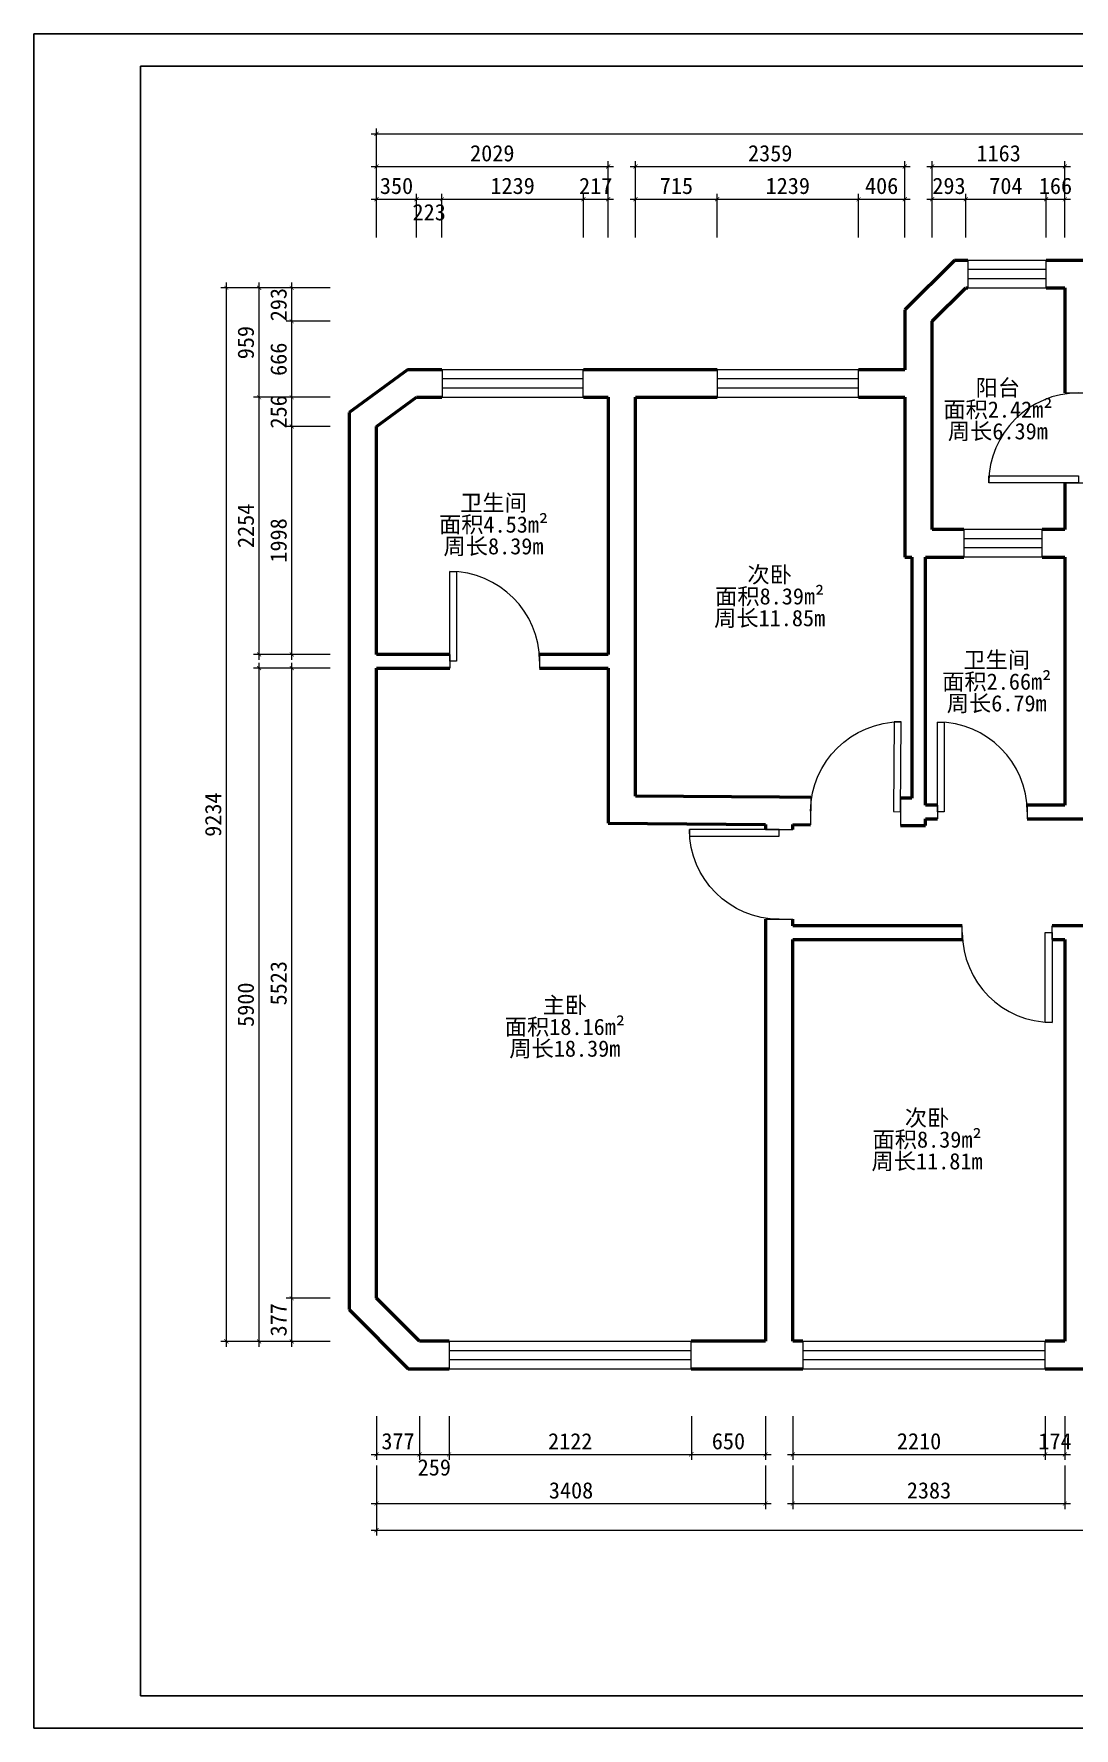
# Model space of a CAD drawing. Header units: millimetres. Extents: x 0 to 44000, y -21025 to -3421.
# Drawn here: x 23000 to 32113, y -21025 to -6175 of the extents above; entities that cross this region are included whole.
import ezdxf

# ---------------------------------------------------------------- set-up
doc = ezdxf.new("R2010")
doc.units = ezdxf.units.MM
doc.layers.get('0').update_dxf_attribs({"lineweight": 13})
for name, color, linetype in [('00图框', 7, 'Continuous'), ('SH-尺寸标注', 32, 'Continuous'), ('图框', 4, 'Continuous')]:
    doc.layers.add(name, color=color, linetype=linetype)
for name, color, linetype, lineweight in [('BS-非承重墙', 7, 'Continuous', 50), ('DS-门窗', 7, 'Continuous', 13), ('SH-文字标注', 2, 'Continuous', 13)]:
    doc.layers.add(name, color=color, linetype=linetype, lineweight=lineweight)
doc.styles.get("Standard").update_dxf_attribs({"font": 'SimSun.ttf'})
doc.styles.add('T_20_SimSun', font='', dxfattribs={"height": 178.571429})
doc.styles.get('T_20_SimSun').set_extended_font_data('SimSun')
doc.dimstyles.new('D_20_2.35', dxfattribs={"dimtxt": 142.857143, "dimasz": 35.714286, "dimexe": 47.619048, "dimexo": 0, "dimgap": 0, "dimtad": 1, "dimdec": 0, "dimzin": 1, "dimdsep": 46, "dimtxsty": 'Standard', "dimblk": 'ARCHTICK', "dimcen": 0.09, "dimdle": 47.619048, "dimclrd": 252, "dimclre": 252, "dimclrt": 134, "dimadec": 0, "dimazin": 0, "dimtfac": 1, "dimtdec": 4, "dimtix": 1, "dimtmove": 2, "dimatfit": 3, "dimfxl": 335.714273, "dimfxlon": 1, "dimtolj": 1, "dimtzin": 0, "dimlwd": 9, "dimlwe": 9, "dimarcsym": 0})

# ---------------------------------------------------------------- blocks, each defined once
blk = doc.blocks.new('_Frame133990009')
at = {"layer": '00图框', "color": 7, "linetype": 'Continuous', "ltscale": 2, "flags": 128}
for points in [[(-41435, -1581), (565, -1581), (565, -31281), (-41435, -31281), (-41435, -1581)], [(-39567, -30715), (-1, -30715), (-1, -2147), (-39567, -2147), (-39567, -30715)]]:
    blk.add_lwpolyline(points, dxfattribs=at)
blk = doc.blocks.new('WINDOW_d2bf44923f063b99043b6629e2dc5596_65d58f8b3c4644a4b537f87e552f670e')
at = {"layer": 'DS-门窗', "color": 60, "linetype": 'Continuous', "ltscale": 2}
for p, q in [((-1136, 2354), (-1821, 2354)), ((-1821, 2354), (-1821, 2114)), ((-1136, 2274), (-1821, 2274)), ((-1136, 2114), (-1136, 2354)), ((-1136, 2194), (-1821, 2194)), ((-1821, 2114), (-1136, 2114))]:
    blk.add_line(p, q, dxfattribs=at)
blk = doc.blocks.new('WINDOW_dda7be86b2d194ed9017f27c36ae2ee6_67aec39b51144958a70b7d2f797984ce')
at = {"layer": 'DS-门窗', "color": 60, "linetype": 'Continuous', "ltscale": 2}
for p, q in [((-1102, 4713), (-1787, 4713)), ((-1787, 4713), (-1787, 4473)), ((-1102, 4633), (-1787, 4633)), ((-1102, 4473), (-1102, 4713)), ((-1102, 4553), (-1787, 4553)), ((-1787, 4473), (-1102, 4473))]:
    blk.add_line(p, q, dxfattribs=at)
blk = doc.blocks.new('WINDOW_a62b61572bc37d58dc9e2607d579309c_19cabc8ac68d438292a2dbee5d9ffa78')
at = {"layer": 'DS-门窗', "color": 60, "linetype": 'Continuous', "ltscale": 2}
for p, q in [((-5156, 3754), (-6394, 3754)), ((-6394, 3754), (-6394, 3514)), ((-5156, 3514), (-5156, 3754)), ((-5156, 3674), (-6394, 3674)), ((-5156, 3594), (-6394, 3594)), ((-6394, 3514), (-5156, 3514))]:
    blk.add_line(p, q, dxfattribs=at)
blk = doc.blocks.new('WINDOW_901e531f2d109fc9228922a418da6d7e_180650a6c23d48fc9906bfc32fea3137')
at = {"layer": 'DS-门窗', "color": 60, "linetype": 'Continuous', "ltscale": 2}
for p, q in [((-2745, 3754), (-3984, 3754)), ((-3984, 3754), (-3984, 3514)), ((-2745, 3514), (-2745, 3754)), ((-2745, 3674), (-3984, 3674)), ((-2745, 3594), (-3984, 3594)), ((-3984, 3514), (-2745, 3514))]:
    blk.add_line(p, q, dxfattribs=at)
blk = doc.blocks.new('LEGEND_53b17ed9e7bc361a9d5f7c8f8c891103_0325671d14544a5e9625c67889f8c782')
at = {"layer": 'DS-门窗', "color": 60, "linetype": 'Continuous', "ltscale": 2}
for p, q in [((0, 240), (0, 0)), ((787, 240), (787, 0))]:
    blk.add_line(p, q, dxfattribs=at)
at = {"layer": 'DS-门窗', "color": 60, "linetype": 'Continuous', "ltscale": 2, "flags": 128}
blk.add_lwpolyline([(0, 120), (0, 907), (60, 907), (60, 120), (0, 120)], dxfattribs=at)
at = {"layer": 'DS-门窗', "color": 60, "linetype": 'Continuous', "ltscale": 2}
blk.add_arc((0, 120), 787, 0, 90, dxfattribs=at)
blk = doc.blocks.new('LEGEND_21c7235f9fb190111f4370a596c8782f_f730b179c3a6443a9e8fe988db1792cb')
at = {"layer": 'DS-门窗', "color": 60, "linetype": 'Continuous', "ltscale": 2}
for p, q in [((0, 120), (0, 0)), ((787, 120), (787, 0))]:
    blk.add_line(p, q, dxfattribs=at)
at = {"layer": 'DS-门窗', "color": 60, "linetype": 'Continuous', "ltscale": 2, "flags": 128}
blk.add_lwpolyline([(0, 60), (0, 847), (60, 847), (60, 60), (0, 60)], dxfattribs=at)
at = {"layer": 'DS-门窗', "color": 60, "linetype": 'Continuous', "ltscale": 2}
blk.add_arc((0, 60), 787, 0, 90, dxfattribs=at)
blk = doc.blocks.new('WINDOW_3202ff818c7f97124c0085a78d293b3b_79cb11601bd04043949b6a043a9a0068')
at = {"layer": 'DS-门窗', "color": 60, "linetype": 'Continuous', "ltscale": 2}
for p, q in [((-4210, -4761), (-6332, -4761)), ((-6332, -4761), (-6332, -5001)), ((-6332, -4841), (-4210, -4841)), ((-4210, -5001), (-4210, -4761)), ((-6332, -4921), (-4210, -4921)), ((-6332, -5001), (-4210, -5001))]:
    blk.add_line(p, q, dxfattribs=at)
blk = doc.blocks.new('WINDOW_d8064412710f5d54ebf442824f9995c4_89e8436e68284c518e718759a15fc281')
at = {"layer": 'DS-门窗', "color": 60, "linetype": 'Continuous', "ltscale": 2}
for p, q in [((-1110, -4761), (-3232, -4761)), ((-3232, -4761), (-3232, -5001)), ((-3232, -4841), (-1110, -4841)), ((-1110, -5001), (-1110, -4761)), ((-3232, -4921), (-1110, -4921)), ((-3232, -5001), (-1110, -5001))]:
    blk.add_line(p, q, dxfattribs=at)
blk = doc.blocks.new('_ArchTick')
at = {"color": 0, "linetype": 'ByBlock', "const_width": 0.15}
blk.add_lwpolyline([(-0.5, -0.5), (0.5, 0.5)], dxfattribs=at)
blk = doc.blocks.new('*D55')
at = {"layer": 'Defpoints', "color": 0}
for p in [(26002, -18722), (29410, -18722), (29410, -19057)]:
    blk.add_point(p, dxfattribs=at)
at = {"layer": 'SH-尺寸标注', "color": 252, "linetype": 'Continuous', "lineweight": 9}
for p, q in [((26002, -18722), (26002, -19105)), ((29410, -18722), (29410, -19105)), ((25954, -19057), (29458, -19057))]:
    blk.add_line(p, q, dxfattribs=at)
at = {"layer": 'SH-尺寸标注', "color": 252, "lineweight": 9, "xscale": 35.71428581050463, "yscale": 35.71428581050463, "zscale": 35.71428581050463, "rotation": 180}
blk.add_blockref('_ArchTick', (26002, -19057), dxfattribs=at)
at = {"layer": 'SH-尺寸标注', "color": 252, "lineweight": 9, "xscale": 35.71428581050463, "yscale": 35.71428581050463, "zscale": 35.71428581050463}
blk.add_blockref('_ArchTick', (29410, -19057), dxfattribs=at)
at = {"layer": 'SH-尺寸标注', "color": 134, "insert": (27706, -18942), "char_height": 142.9, "attachment_point": 5}
blk.add_mtext('\\A1;3408', dxfattribs=at)
blk = doc.blocks.new('*D54')
at = {"layer": 'Defpoints', "color": 0}
for p in [(29650, -18722), (32033, -18722), (32033, -19057)]:
    blk.add_point(p, dxfattribs=at)
at = {"layer": 'SH-尺寸标注', "color": 252, "linetype": 'Continuous', "lineweight": 9}
for p, q in [((29650, -18722), (29650, -19105)), ((32033, -18722), (32033, -19105)), ((29602, -19057), (32081, -19057))]:
    blk.add_line(p, q, dxfattribs=at)
at = {"layer": 'SH-尺寸标注', "color": 252, "lineweight": 9, "xscale": 35.71428581050463, "yscale": 35.71428581050463, "zscale": 35.71428581050463, "rotation": 180}
blk.add_blockref('_ArchTick', (29650, -19057), dxfattribs=at)
at = {"layer": 'SH-尺寸标注', "color": 252, "lineweight": 9, "xscale": 35.71428581050463, "yscale": 35.71428581050463, "zscale": 35.71428581050463}
blk.add_blockref('_ArchTick', (32033, -19057), dxfattribs=at)
at = {"layer": 'SH-尺寸标注', "color": 134, "insert": (30842, -18942), "char_height": 142.9, "attachment_point": 5}
blk.add_mtext('\\A1;2383', dxfattribs=at)
blk = doc.blocks.new('*D51')
at = {"layer": 'Defpoints', "color": 0}
for p in [(28031, -7337), (26002, -7673), (28031, -7673)]:
    blk.add_point(p, dxfattribs=at)
at = {"layer": 'SH-尺寸标注', "color": 252, "linetype": 'Continuous', "lineweight": 9}
for p, q in [((25954, -7337), (28079, -7337)), ((26002, -7673), (26002, -7290)), ((28031, -7673), (28031, -7290))]:
    blk.add_line(p, q, dxfattribs=at)
at = {"layer": 'SH-尺寸标注', "color": 252, "lineweight": 9, "xscale": 35.71428581050463, "yscale": 35.71428581050463, "zscale": 35.71428581050463, "rotation": 180}
blk.add_blockref('_ArchTick', (26002, -7337), dxfattribs=at)
at = {"layer": 'SH-尺寸标注', "color": 252, "lineweight": 9, "xscale": 35.71428581050463, "yscale": 35.71428581050463, "zscale": 35.71428581050463}
blk.add_blockref('_ArchTick', (28031, -7337), dxfattribs=at)
at = {"layer": 'SH-尺寸标注', "color": 134, "insert": (27016, -7222), "char_height": 142.9, "attachment_point": 5}
blk.add_mtext('\\A1;2029', dxfattribs=at)
blk = doc.blocks.new('*D50')
at = {"layer": 'Defpoints', "color": 0}
for p in [(30630, -7337), (28271, -7673), (30630, -7673)]:
    blk.add_point(p, dxfattribs=at)
at = {"layer": 'SH-尺寸标注', "color": 252, "linetype": 'Continuous', "lineweight": 9}
for p, q in [((28223, -7337), (30678, -7337)), ((28271, -7673), (28271, -7290)), ((30630, -7673), (30630, -7290))]:
    blk.add_line(p, q, dxfattribs=at)
at = {"layer": 'SH-尺寸标注', "color": 252, "lineweight": 9, "xscale": 35.71428581050463, "yscale": 35.71428581050463, "zscale": 35.71428581050463, "rotation": 180}
blk.add_blockref('_ArchTick', (28271, -7337), dxfattribs=at)
at = {"layer": 'SH-尺寸标注', "color": 252, "lineweight": 9, "xscale": 35.71428581050463, "yscale": 35.71428581050463, "zscale": 35.71428581050463}
blk.add_blockref('_ArchTick', (30630, -7337), dxfattribs=at)
at = {"layer": 'SH-尺寸标注', "color": 134, "insert": (29451, -7222), "char_height": 142.9, "attachment_point": 5}
blk.add_mtext('\\A1;2359', dxfattribs=at)
blk = doc.blocks.new('*D49')
at = {"layer": 'Defpoints', "color": 0}
for p in [(32033, -7337), (30870, -7673), (32033, -7673)]:
    blk.add_point(p, dxfattribs=at)
at = {"layer": 'SH-尺寸标注', "color": 252, "linetype": 'Continuous', "lineweight": 9}
for p, q in [((30823, -7337), (32081, -7337)), ((30870, -7673), (30870, -7290)), ((32033, -7673), (32033, -7290))]:
    blk.add_line(p, q, dxfattribs=at)
at = {"layer": 'SH-尺寸标注', "color": 252, "lineweight": 9, "xscale": 35.71428581050463, "yscale": 35.71428581050463, "zscale": 35.71428581050463, "rotation": 180}
blk.add_blockref('_ArchTick', (30870, -7337), dxfattribs=at)
at = {"layer": 'SH-尺寸标注', "color": 252, "lineweight": 9, "xscale": 35.71428581050463, "yscale": 35.71428581050463, "zscale": 35.71428581050463}
blk.add_blockref('_ArchTick', (32033, -7337), dxfattribs=at)
at = {"layer": 'SH-尺寸标注', "color": 134, "insert": (31452, -7222), "char_height": 142.9, "attachment_point": 5}
blk.add_mtext('\\A1;1163', dxfattribs=at)
blk = doc.blocks.new('*D45')
at = {"layer": 'Defpoints', "color": 0}
for p in [(24973, -11734), (25308, -11734), (25308, -17635)]:
    blk.add_point(p, dxfattribs=at)
at = {"layer": 'SH-尺寸标注', "color": 252, "linetype": 'Continuous', "lineweight": 9}
for p, q in [((24973, -17682), (24973, -11687)), ((25308, -11734), (24925, -11734)), ((25308, -17635), (24925, -17635))]:
    blk.add_line(p, q, dxfattribs=at)
at = {"layer": 'SH-尺寸标注', "color": 252, "lineweight": 9, "xscale": 35.71428581050463, "yscale": 35.71428581050463, "zscale": 35.71428581050463}
for p, rotation in [((24973, -11734), 90), ((24973, -17635), 270)]:
    blk.add_blockref('_ArchTick', p, dxfattribs=dict(at, rotation=rotation))
at = {"layer": 'SH-尺寸标注', "color": 134, "insert": (24857, -14684), "char_height": 142.9, "attachment_point": 5, "rotation": 90}
blk.add_mtext('\\A1;5900', dxfattribs=at)
blk = doc.blocks.new('*D44')
at = {"layer": 'Defpoints', "color": 0}
for p in [(24973, -9360), (25308, -9360), (25308, -11614)]:
    blk.add_point(p, dxfattribs=at)
at = {"layer": 'SH-尺寸标注', "color": 252, "linetype": 'Continuous', "lineweight": 9}
for p, q in [((24973, -11662), (24973, -9312)), ((25308, -9360), (24925, -9360)), ((25308, -11614), (24925, -11614))]:
    blk.add_line(p, q, dxfattribs=at)
at = {"layer": 'SH-尺寸标注', "color": 252, "lineweight": 9, "xscale": 35.71428581050463, "yscale": 35.71428581050463, "zscale": 35.71428581050463}
for p, rotation in [((24973, -9360), 90), ((24973, -11614), 270)]:
    blk.add_blockref('_ArchTick', p, dxfattribs=dict(at, rotation=rotation))
at = {"layer": 'SH-尺寸标注', "color": 134, "insert": (24857, -10487), "char_height": 142.9, "attachment_point": 5, "rotation": 90}
blk.add_mtext('\\A1;2254', dxfattribs=at)
blk = doc.blocks.new('*D43')
at = {"layer": 'Defpoints', "color": 0}
for p in [(24973, -8401), (25308, -8401), (25308, -9360)]:
    blk.add_point(p, dxfattribs=at)
at = {"layer": 'SH-尺寸标注', "color": 252, "linetype": 'Continuous', "lineweight": 9}
for p, q in [((25308, -8401), (24925, -8401)), ((24973, -9408), (24973, -8353)), ((25308, -9360), (24925, -9360))]:
    blk.add_line(p, q, dxfattribs=at)
at = {"layer": 'SH-尺寸标注', "color": 252, "lineweight": 9, "xscale": 35.71428581050463, "yscale": 35.71428581050463, "zscale": 35.71428581050463}
for p, rotation in [((24973, -8401), 90), ((24973, -9360), 270)]:
    blk.add_blockref('_ArchTick', p, dxfattribs=dict(at, rotation=rotation))
at = {"layer": 'SH-尺寸标注', "color": 134, "insert": (24857, -8881), "char_height": 142.9, "attachment_point": 5, "rotation": 90}
blk.add_mtext('\\A1;959', dxfattribs=at)
blk = doc.blocks.new('*D37')
at = {"layer": 'Defpoints', "color": 0}
for p in [(24686, -8401), (25022, -8401), (25022, -17635)]:
    blk.add_point(p, dxfattribs=at)
at = {"layer": 'SH-尺寸标注', "color": 252, "linetype": 'Continuous', "lineweight": 9}
for p, q in [((25022, -8401), (24639, -8401)), ((24686, -17682), (24686, -8353)), ((25022, -17635), (24639, -17635))]:
    blk.add_line(p, q, dxfattribs=at)
at = {"layer": 'SH-尺寸标注', "color": 252, "lineweight": 9, "xscale": 35.71428581050463, "yscale": 35.71428581050463, "zscale": 35.71428581050463}
for p, rotation in [((24686, -8401), 90), ((24686, -17635), 270)]:
    blk.add_blockref('_ArchTick', p, dxfattribs=dict(at, rotation=rotation))
at = {"layer": 'SH-尺寸标注', "color": 134, "insert": (24571, -13018), "char_height": 142.9, "attachment_point": 5, "rotation": 90}
blk.add_mtext('\\A1;9234', dxfattribs=at)
blk = doc.blocks.new('*D36')
at = {"layer": 'Defpoints', "color": 0}
for p in [(39944, -7051), (26002, -7387), (39944, -7387)]:
    blk.add_point(p, dxfattribs=at)
at = {"layer": 'SH-尺寸标注', "color": 252, "linetype": 'Continuous', "lineweight": 9}
for p, q in [((25954, -7051), (39992, -7051)), ((26002, -7387), (26002, -7003)), ((39944, -7387), (39944, -7003))]:
    blk.add_line(p, q, dxfattribs=at)
at = {"layer": 'SH-尺寸标注', "color": 252, "lineweight": 9, "xscale": 35.71428581050463, "yscale": 35.71428581050463, "zscale": 35.71428581050463, "rotation": 180}
blk.add_blockref('_ArchTick', (26002, -7051), dxfattribs=at)
at = {"layer": 'SH-尺寸标注', "color": 252, "lineweight": 9, "xscale": 35.71428581050463, "yscale": 35.71428581050463, "zscale": 35.71428581050463}
blk.add_blockref('_ArchTick', (39944, -7051), dxfattribs=at)
at = {"layer": 'SH-尺寸标注', "color": 134, "insert": (32973, -6936), "char_height": 142.9, "attachment_point": 5}
blk.add_mtext('\\A1;13942', dxfattribs=at)
blk = doc.blocks.new('*D35')
at = {"layer": 'Defpoints', "color": 0}
for p in [(26002, -18955), (39944, -18955), (39944, -19290)]:
    blk.add_point(p, dxfattribs=at)
at = {"layer": 'SH-尺寸标注', "color": 252, "linetype": 'Continuous', "lineweight": 9}
for p, q in [((26002, -18955), (26002, -19338)), ((39944, -18955), (39944, -19338)), ((25954, -19290), (39992, -19290))]:
    blk.add_line(p, q, dxfattribs=at)
at = {"layer": 'SH-尺寸标注', "color": 252, "lineweight": 9, "xscale": 35.71428581050463, "yscale": 35.71428581050463, "zscale": 35.71428581050463, "rotation": 180}
blk.add_blockref('_ArchTick', (26002, -19290), dxfattribs=at)
at = {"layer": 'SH-尺寸标注', "color": 252, "lineweight": 9, "xscale": 35.71428581050463, "yscale": 35.71428581050463, "zscale": 35.71428581050463}
blk.add_blockref('_ArchTick', (39944, -19290), dxfattribs=at)
at = {"layer": 'SH-尺寸标注', "color": 134, "insert": (32973, -19175), "char_height": 142.9, "attachment_point": 5}
blk.add_mtext('\\A1;13942', dxfattribs=at)
blk = doc.blocks.new('*D34')
at = {"layer": 'Defpoints', "color": 0}
for p in [(26002, -18290), (26379, -18290), (26379, -18626)]:
    blk.add_point(p, dxfattribs=at)
at = {"layer": 'SH-尺寸标注', "color": 252, "linetype": 'Continuous', "lineweight": 9}
for p, q in [((26002, -18290), (26002, -18674)), ((26379, -18290), (26379, -18674)), ((25954, -18626), (26427, -18626))]:
    blk.add_line(p, q, dxfattribs=at)
at = {"layer": 'SH-尺寸标注', "color": 252, "lineweight": 9, "xscale": 35.71428581050463, "yscale": 35.71428581050463, "zscale": 35.71428581050463, "rotation": 180}
blk.add_blockref('_ArchTick', (26002, -18626), dxfattribs=at)
at = {"layer": 'SH-尺寸标注', "color": 252, "lineweight": 9, "xscale": 35.71428581050463, "yscale": 35.71428581050463, "zscale": 35.71428581050463}
blk.add_blockref('_ArchTick', (26379, -18626), dxfattribs=at)
at = {"layer": 'SH-尺寸标注', "color": 134, "insert": (26190, -18511), "char_height": 142.9, "attachment_point": 5}
blk.add_mtext('\\A1;377', dxfattribs=at)
blk = doc.blocks.new('*D33')
at = {"layer": 'Defpoints', "color": 0}
for p in [(26379, -18290), (26638, -18290), (26638, -18626)]:
    blk.add_point(p, dxfattribs=at)
at = {"layer": 'SH-尺寸标注', "color": 252, "linetype": 'Continuous', "lineweight": 9}
for p, q in [((26379, -18290), (26379, -18674)), ((26638, -18290), (26638, -18674)), ((26331, -18626), (26685, -18626))]:
    blk.add_line(p, q, dxfattribs=at)
at = {"layer": 'SH-尺寸标注', "color": 252, "lineweight": 9, "xscale": 35.71428581050463, "yscale": 35.71428581050463, "zscale": 35.71428581050463, "rotation": 180}
blk.add_blockref('_ArchTick', (26379, -18626), dxfattribs=at)
at = {"layer": 'SH-尺寸标注', "color": 252, "lineweight": 9, "xscale": 35.71428581050463, "yscale": 35.71428581050463, "zscale": 35.71428581050463}
blk.add_blockref('_ArchTick', (26638, -18626), dxfattribs=at)
at = {"layer": 'SH-尺寸标注', "color": 134, "insert": (26508, -18741), "char_height": 142.9, "attachment_point": 5}
blk.add_mtext('\\A1;259', dxfattribs=at)
blk = doc.blocks.new('*D32')
at = {"layer": 'Defpoints', "color": 0}
for p in [(26638, -18290), (28760, -18290), (28760, -18626)]:
    blk.add_point(p, dxfattribs=at)
at = {"layer": 'SH-尺寸标注', "color": 252, "linetype": 'Continuous', "lineweight": 9}
for p, q in [((26638, -18290), (26638, -18674)), ((28760, -18290), (28760, -18674)), ((26590, -18626), (28807, -18626))]:
    blk.add_line(p, q, dxfattribs=at)
at = {"layer": 'SH-尺寸标注', "color": 252, "lineweight": 9, "xscale": 35.71428581050463, "yscale": 35.71428581050463, "zscale": 35.71428581050463, "rotation": 180}
blk.add_blockref('_ArchTick', (26638, -18626), dxfattribs=at)
at = {"layer": 'SH-尺寸标注', "color": 252, "lineweight": 9, "xscale": 35.71428581050463, "yscale": 35.71428581050463, "zscale": 35.71428581050463}
blk.add_blockref('_ArchTick', (28760, -18626), dxfattribs=at)
at = {"layer": 'SH-尺寸标注', "color": 134, "insert": (27699, -18511), "char_height": 142.9, "attachment_point": 5}
blk.add_mtext('\\A1;2122', dxfattribs=at)
blk = doc.blocks.new('*D31')
at = {"layer": 'Defpoints', "color": 0}
for p in [(28760, -18290), (29410, -18290), (29410, -18626)]:
    blk.add_point(p, dxfattribs=at)
at = {"layer": 'SH-尺寸标注', "color": 252, "linetype": 'Continuous', "lineweight": 9}
for p, q in [((28760, -18290), (28760, -18674)), ((29410, -18290), (29410, -18674)), ((28712, -18626), (29458, -18626))]:
    blk.add_line(p, q, dxfattribs=at)
at = {"layer": 'SH-尺寸标注', "color": 252, "lineweight": 9, "xscale": 35.71428581050463, "yscale": 35.71428581050463, "zscale": 35.71428581050463, "rotation": 180}
blk.add_blockref('_ArchTick', (28760, -18626), dxfattribs=at)
at = {"layer": 'SH-尺寸标注', "color": 252, "lineweight": 9, "xscale": 35.71428581050463, "yscale": 35.71428581050463, "zscale": 35.71428581050463}
blk.add_blockref('_ArchTick', (29410, -18626), dxfattribs=at)
at = {"layer": 'SH-尺寸标注', "color": 134, "insert": (29085, -18511), "char_height": 142.9, "attachment_point": 5}
blk.add_mtext('\\A1;650', dxfattribs=at)
blk = doc.blocks.new('*D30')
at = {"layer": 'Defpoints', "color": 0}
for p in [(29650, -18290), (31860, -18290), (31860, -18626)]:
    blk.add_point(p, dxfattribs=at)
at = {"layer": 'SH-尺寸标注', "color": 252, "linetype": 'Continuous', "lineweight": 9}
for p, q in [((29650, -18290), (29650, -18674)), ((31860, -18290), (31860, -18674)), ((29602, -18626), (31907, -18626))]:
    blk.add_line(p, q, dxfattribs=at)
at = {"layer": 'SH-尺寸标注', "color": 252, "lineweight": 9, "xscale": 35.71428581050463, "yscale": 35.71428581050463, "zscale": 35.71428581050463, "rotation": 180}
blk.add_blockref('_ArchTick', (29650, -18626), dxfattribs=at)
at = {"layer": 'SH-尺寸标注', "color": 252, "lineweight": 9, "xscale": 35.71428581050463, "yscale": 35.71428581050463, "zscale": 35.71428581050463}
blk.add_blockref('_ArchTick', (31860, -18626), dxfattribs=at)
at = {"layer": 'SH-尺寸标注', "color": 134, "insert": (30755, -18511), "char_height": 142.9, "attachment_point": 5}
blk.add_mtext('\\A1;2210', dxfattribs=at)
blk = doc.blocks.new('*D29')
at = {"layer": 'Defpoints', "color": 0}
for p in [(31860, -18290), (32033, -18290), (32033, -18626)]:
    blk.add_point(p, dxfattribs=at)
at = {"layer": 'SH-尺寸标注', "color": 252, "linetype": 'Continuous', "lineweight": 9}
for p, q in [((31860, -18290), (31860, -18674)), ((32033, -18290), (32033, -18674)), ((31812, -18626), (32081, -18626))]:
    blk.add_line(p, q, dxfattribs=at)
at = {"layer": 'SH-尺寸标注', "color": 252, "lineweight": 9, "xscale": 35.71428581050463, "yscale": 35.71428581050463, "zscale": 35.71428581050463, "rotation": 180}
blk.add_blockref('_ArchTick', (31860, -18626), dxfattribs=at)
at = {"layer": 'SH-尺寸标注', "color": 252, "lineweight": 9, "xscale": 35.71428581050463, "yscale": 35.71428581050463, "zscale": 35.71428581050463}
blk.add_blockref('_ArchTick', (32033, -18626), dxfattribs=at)
at = {"layer": 'SH-尺寸标注', "color": 134, "insert": (31946, -18511), "char_height": 142.9, "attachment_point": 5}
blk.add_mtext('\\A1;174', dxfattribs=at)
blk = doc.blocks.new('*D202')
at = {"layer": 'Defpoints', "color": 0}
for p in [(26352, -7624), (26002, -7959), (26352, -7959)]:
    blk.add_point(p, dxfattribs=at)
at = {"layer": 'SH-尺寸标注', "color": 252, "linetype": 'Continuous', "lineweight": 9}
for p, q in [((25954, -7624), (26399, -7624)), ((26002, -7959), (26002, -7576)), ((26352, -7959), (26352, -7576))]:
    blk.add_line(p, q, dxfattribs=at)
at = {"layer": 'SH-尺寸标注', "color": 252, "lineweight": 9, "xscale": 35.71428581050463, "yscale": 35.71428581050463, "zscale": 35.71428581050463, "rotation": 180}
blk.add_blockref('_ArchTick', (26002, -7624), dxfattribs=at)
at = {"layer": 'SH-尺寸标注', "color": 252, "lineweight": 9, "xscale": 35.71428581050463, "yscale": 35.71428581050463, "zscale": 35.71428581050463}
blk.add_blockref('_ArchTick', (26352, -7624), dxfattribs=at)
at = {"layer": 'SH-尺寸标注', "color": 134, "insert": (26177, -7508), "char_height": 142.9, "attachment_point": 5}
blk.add_mtext('\\A1;350', dxfattribs=at)
blk = doc.blocks.new('*D201')
at = {"layer": 'Defpoints', "color": 0}
for p in [(26575, -7624), (26352, -7959), (26575, -7959)]:
    blk.add_point(p, dxfattribs=at)
at = {"layer": 'SH-尺寸标注', "color": 252, "linetype": 'Continuous', "lineweight": 9}
for p, q in [((26304, -7624), (26623, -7624)), ((26352, -7959), (26352, -7576)), ((26575, -7959), (26575, -7576))]:
    blk.add_line(p, q, dxfattribs=at)
at = {"layer": 'SH-尺寸标注', "color": 252, "lineweight": 9, "xscale": 35.71428581050463, "yscale": 35.71428581050463, "zscale": 35.71428581050463, "rotation": 180}
blk.add_blockref('_ArchTick', (26352, -7624), dxfattribs=at)
at = {"layer": 'SH-尺寸标注', "color": 252, "lineweight": 9, "xscale": 35.71428581050463, "yscale": 35.71428581050463, "zscale": 35.71428581050463}
blk.add_blockref('_ArchTick', (26575, -7624), dxfattribs=at)
at = {"layer": 'SH-尺寸标注', "color": 134, "insert": (26463, -7739), "char_height": 142.9, "attachment_point": 5}
blk.add_mtext('\\A1;223', dxfattribs=at)
blk = doc.blocks.new('*D200')
at = {"layer": 'Defpoints', "color": 0}
for p in [(27814, -7624), (26575, -7959), (27814, -7959)]:
    blk.add_point(p, dxfattribs=at)
at = {"layer": 'SH-尺寸标注', "color": 252, "linetype": 'Continuous', "lineweight": 9}
for p, q in [((26528, -7624), (27861, -7624)), ((26575, -7959), (26575, -7576)), ((27814, -7959), (27814, -7576))]:
    blk.add_line(p, q, dxfattribs=at)
at = {"layer": 'SH-尺寸标注', "color": 252, "lineweight": 9, "xscale": 35.71428581050463, "yscale": 35.71428581050463, "zscale": 35.71428581050463, "rotation": 180}
blk.add_blockref('_ArchTick', (26575, -7624), dxfattribs=at)
at = {"layer": 'SH-尺寸标注', "color": 252, "lineweight": 9, "xscale": 35.71428581050463, "yscale": 35.71428581050463, "zscale": 35.71428581050463}
blk.add_blockref('_ArchTick', (27814, -7624), dxfattribs=at)
at = {"layer": 'SH-尺寸标注', "color": 134, "insert": (27194, -7508), "char_height": 142.9, "attachment_point": 5}
blk.add_mtext('\\A1;1239', dxfattribs=at)
blk = doc.blocks.new('*D199')
at = {"layer": 'Defpoints', "color": 0}
for p in [(28031, -7624), (27814, -7959), (28031, -7959)]:
    blk.add_point(p, dxfattribs=at)
at = {"layer": 'SH-尺寸标注', "color": 252, "linetype": 'Continuous', "lineweight": 9}
for p, q in [((27766, -7624), (28079, -7624)), ((27814, -7959), (27814, -7576)), ((28031, -7959), (28031, -7576))]:
    blk.add_line(p, q, dxfattribs=at)
at = {"layer": 'SH-尺寸标注', "color": 252, "lineweight": 9, "xscale": 35.71428581050463, "yscale": 35.71428581050463, "zscale": 35.71428581050463, "rotation": 180}
blk.add_blockref('_ArchTick', (27814, -7624), dxfattribs=at)
at = {"layer": 'SH-尺寸标注', "color": 252, "lineweight": 9, "xscale": 35.71428581050463, "yscale": 35.71428581050463, "zscale": 35.71428581050463}
blk.add_blockref('_ArchTick', (28031, -7624), dxfattribs=at)
at = {"layer": 'SH-尺寸标注', "color": 134, "insert": (27922, -7508), "char_height": 142.9, "attachment_point": 5}
blk.add_mtext('\\A1;217', dxfattribs=at)
blk = doc.blocks.new('*D198')
at = {"layer": 'Defpoints', "color": 0}
for p in [(28986, -7624), (28271, -7959), (28986, -7959)]:
    blk.add_point(p, dxfattribs=at)
at = {"layer": 'SH-尺寸标注', "color": 252, "linetype": 'Continuous', "lineweight": 9}
for p, q in [((28223, -7624), (29034, -7624)), ((28271, -7959), (28271, -7576)), ((28986, -7959), (28986, -7576))]:
    blk.add_line(p, q, dxfattribs=at)
at = {"layer": 'SH-尺寸标注', "color": 252, "lineweight": 9, "xscale": 35.71428581050463, "yscale": 35.71428581050463, "zscale": 35.71428581050463, "rotation": 180}
blk.add_blockref('_ArchTick', (28271, -7624), dxfattribs=at)
at = {"layer": 'SH-尺寸标注', "color": 252, "lineweight": 9, "xscale": 35.71428581050463, "yscale": 35.71428581050463, "zscale": 35.71428581050463}
blk.add_blockref('_ArchTick', (28986, -7624), dxfattribs=at)
at = {"layer": 'SH-尺寸标注', "color": 134, "insert": (28629, -7508), "char_height": 142.9, "attachment_point": 5}
blk.add_mtext('\\A1;715', dxfattribs=at)
blk = doc.blocks.new('*D197')
at = {"layer": 'Defpoints', "color": 0}
for p in [(30225, -7624), (28986, -7959), (30225, -7959)]:
    blk.add_point(p, dxfattribs=at)
at = {"layer": 'SH-尺寸标注', "color": 252, "linetype": 'Continuous', "lineweight": 9}
for p, q in [((28938, -7624), (30272, -7624)), ((28986, -7959), (28986, -7576)), ((30225, -7959), (30225, -7576))]:
    blk.add_line(p, q, dxfattribs=at)
at = {"layer": 'SH-尺寸标注', "color": 252, "lineweight": 9, "xscale": 35.71428581050463, "yscale": 35.71428581050463, "zscale": 35.71428581050463, "rotation": 180}
blk.add_blockref('_ArchTick', (28986, -7624), dxfattribs=at)
at = {"layer": 'SH-尺寸标注', "color": 252, "lineweight": 9, "xscale": 35.71428581050463, "yscale": 35.71428581050463, "zscale": 35.71428581050463}
blk.add_blockref('_ArchTick', (30225, -7624), dxfattribs=at)
at = {"layer": 'SH-尺寸标注', "color": 134, "insert": (29605, -7508), "char_height": 142.9, "attachment_point": 5}
blk.add_mtext('\\A1;1239', dxfattribs=at)
blk = doc.blocks.new('*D196')
at = {"layer": 'Defpoints', "color": 0}
for p in [(30630, -7624), (30225, -7959), (30630, -7959)]:
    blk.add_point(p, dxfattribs=at)
at = {"layer": 'SH-尺寸标注', "color": 252, "linetype": 'Continuous', "lineweight": 9}
for p, q in [((30177, -7624), (30678, -7624)), ((30225, -7959), (30225, -7576)), ((30630, -7959), (30630, -7576))]:
    blk.add_line(p, q, dxfattribs=at)
at = {"layer": 'SH-尺寸标注', "color": 252, "lineweight": 9, "xscale": 35.71428581050463, "yscale": 35.71428581050463, "zscale": 35.71428581050463, "rotation": 180}
blk.add_blockref('_ArchTick', (30225, -7624), dxfattribs=at)
at = {"layer": 'SH-尺寸标注', "color": 252, "lineweight": 9, "xscale": 35.71428581050463, "yscale": 35.71428581050463, "zscale": 35.71428581050463}
blk.add_blockref('_ArchTick', (30630, -7624), dxfattribs=at)
at = {"layer": 'SH-尺寸标注', "color": 134, "insert": (30427, -7508), "char_height": 142.9, "attachment_point": 5}
blk.add_mtext('\\A1;406', dxfattribs=at)
blk = doc.blocks.new('*D195')
at = {"layer": 'Defpoints', "color": 0}
for p in [(31164, -7624), (30870, -7959), (31164, -7959)]:
    blk.add_point(p, dxfattribs=at)
at = {"layer": 'SH-尺寸标注', "color": 252, "linetype": 'Continuous', "lineweight": 9}
for p, q in [((30823, -7624), (31211, -7624)), ((30870, -7959), (30870, -7576)), ((31164, -7959), (31164, -7576))]:
    blk.add_line(p, q, dxfattribs=at)
at = {"layer": 'SH-尺寸标注', "color": 252, "lineweight": 9, "xscale": 35.71428581050463, "yscale": 35.71428581050463, "zscale": 35.71428581050463, "rotation": 180}
blk.add_blockref('_ArchTick', (30870, -7624), dxfattribs=at)
at = {"layer": 'SH-尺寸标注', "color": 252, "lineweight": 9, "xscale": 35.71428581050463, "yscale": 35.71428581050463, "zscale": 35.71428581050463}
blk.add_blockref('_ArchTick', (31164, -7624), dxfattribs=at)
at = {"layer": 'SH-尺寸标注', "color": 134, "insert": (31017, -7508), "char_height": 142.9, "attachment_point": 5}
blk.add_mtext('\\A1;293', dxfattribs=at)
blk = doc.blocks.new('*D194')
at = {"layer": 'Defpoints', "color": 0}
for p in [(31868, -7624), (31164, -7959), (31868, -7959)]:
    blk.add_point(p, dxfattribs=at)
at = {"layer": 'SH-尺寸标注', "color": 252, "linetype": 'Continuous', "lineweight": 9}
for p, q in [((31116, -7624), (31915, -7624)), ((31164, -7959), (31164, -7576)), ((31868, -7959), (31868, -7576))]:
    blk.add_line(p, q, dxfattribs=at)
at = {"layer": 'SH-尺寸标注', "color": 252, "lineweight": 9, "xscale": 35.71428581050463, "yscale": 35.71428581050463, "zscale": 35.71428581050463, "rotation": 180}
blk.add_blockref('_ArchTick', (31164, -7624), dxfattribs=at)
at = {"layer": 'SH-尺寸标注', "color": 252, "lineweight": 9, "xscale": 35.71428581050463, "yscale": 35.71428581050463, "zscale": 35.71428581050463}
blk.add_blockref('_ArchTick', (31868, -7624), dxfattribs=at)
at = {"layer": 'SH-尺寸标注', "color": 134, "insert": (31516, -7508), "char_height": 142.9, "attachment_point": 5}
blk.add_mtext('\\A1;704', dxfattribs=at)
blk = doc.blocks.new('*D193')
at = {"layer": 'Defpoints', "color": 0}
for p in [(32033, -7624), (31868, -7959), (32033, -7959)]:
    blk.add_point(p, dxfattribs=at)
at = {"layer": 'SH-尺寸标注', "color": 252, "linetype": 'Continuous', "lineweight": 9}
for p, q in [((31820, -7624), (32081, -7624)), ((31868, -7959), (31868, -7576)), ((32033, -7959), (32033, -7576))]:
    blk.add_line(p, q, dxfattribs=at)
at = {"layer": 'SH-尺寸标注', "color": 252, "lineweight": 9, "xscale": 35.71428581050463, "yscale": 35.71428581050463, "zscale": 35.71428581050463, "rotation": 180}
blk.add_blockref('_ArchTick', (31868, -7624), dxfattribs=at)
at = {"layer": 'SH-尺寸标注', "color": 252, "lineweight": 9, "xscale": 35.71428581050463, "yscale": 35.71428581050463, "zscale": 35.71428581050463}
blk.add_blockref('_ArchTick', (32033, -7624), dxfattribs=at)
at = {"layer": 'SH-尺寸标注', "color": 134, "insert": (31950, -7508), "char_height": 142.9, "attachment_point": 5}
blk.add_mtext('\\A1;166', dxfattribs=at)
blk = doc.blocks.new('*D180')
at = {"layer": 'Defpoints', "color": 0}
for p in [(25259, -17257), (25595, -17257), (25595, -17635)]:
    blk.add_point(p, dxfattribs=at)
at = {"layer": 'SH-尺寸标注', "color": 252, "linetype": 'Continuous', "lineweight": 9}
for p, q in [((25259, -17682), (25259, -17210)), ((25595, -17257), (25211, -17257)), ((25595, -17635), (25211, -17635))]:
    blk.add_line(p, q, dxfattribs=at)
at = {"layer": 'SH-尺寸标注', "color": 252, "lineweight": 9, "xscale": 35.71428581050463, "yscale": 35.71428581050463, "zscale": 35.71428581050463}
for p, rotation in [((25259, -17257), 90), ((25259, -17635), 270)]:
    blk.add_blockref('_ArchTick', p, dxfattribs=dict(at, rotation=rotation))
at = {"layer": 'SH-尺寸标注', "color": 134, "insert": (25144, -17446), "char_height": 142.9, "attachment_point": 5, "rotation": 90}
blk.add_mtext('\\A1;377', dxfattribs=at)
blk = doc.blocks.new('*D179')
at = {"layer": 'Defpoints', "color": 0}
for p in [(25259, -11734), (25595, -11734), (25595, -17257)]:
    blk.add_point(p, dxfattribs=at)
at = {"layer": 'SH-尺寸标注', "color": 252, "linetype": 'Continuous', "lineweight": 9}
for p, q in [((25259, -17305), (25259, -11687)), ((25595, -11734), (25211, -11734)), ((25595, -17257), (25211, -17257))]:
    blk.add_line(p, q, dxfattribs=at)
at = {"layer": 'SH-尺寸标注', "color": 252, "lineweight": 9, "xscale": 35.71428581050463, "yscale": 35.71428581050463, "zscale": 35.71428581050463}
for p, rotation in [((25259, -11734), 90), ((25259, -17257), 270)]:
    blk.add_blockref('_ArchTick', p, dxfattribs=dict(at, rotation=rotation))
at = {"layer": 'SH-尺寸标注', "color": 134, "insert": (25144, -14496), "char_height": 142.9, "attachment_point": 5, "rotation": 90}
blk.add_mtext('\\A1;5523', dxfattribs=at)
blk = doc.blocks.new('*D178')
at = {"layer": 'Defpoints', "color": 0}
for p in [(25259, -9616), (25595, -9616), (25595, -11614)]:
    blk.add_point(p, dxfattribs=at)
at = {"layer": 'SH-尺寸标注', "color": 252, "linetype": 'Continuous', "lineweight": 9}
for p, q in [((25595, -9616), (25211, -9616)), ((25259, -11662), (25259, -9568)), ((25595, -11614), (25211, -11614))]:
    blk.add_line(p, q, dxfattribs=at)
at = {"layer": 'SH-尺寸标注', "color": 252, "lineweight": 9, "xscale": 35.71428581050463, "yscale": 35.71428581050463, "zscale": 35.71428581050463}
for p, rotation in [((25259, -9616), 90), ((25259, -11614), 270)]:
    blk.add_blockref('_ArchTick', p, dxfattribs=dict(at, rotation=rotation))
at = {"layer": 'SH-尺寸标注', "color": 134, "insert": (25144, -10615), "char_height": 142.9, "attachment_point": 5, "rotation": 90}
blk.add_mtext('\\A1;1998', dxfattribs=at)
blk = doc.blocks.new('*D177')
at = {"layer": 'Defpoints', "color": 0}
for p in [(25259, -9360), (25595, -9360), (25595, -9616)]:
    blk.add_point(p, dxfattribs=at)
at = {"layer": 'SH-尺寸标注', "color": 252, "linetype": 'Continuous', "lineweight": 9}
for p, q in [((25259, -9664), (25259, -9312)), ((25595, -9360), (25211, -9360)), ((25595, -9616), (25211, -9616))]:
    blk.add_line(p, q, dxfattribs=at)
at = {"layer": 'SH-尺寸标注', "color": 252, "lineweight": 9, "xscale": 35.71428581050463, "yscale": 35.71428581050463, "zscale": 35.71428581050463}
for p, rotation in [((25259, -9360), 90), ((25259, -9616), 270)]:
    blk.add_blockref('_ArchTick', p, dxfattribs=dict(at, rotation=rotation))
at = {"layer": 'SH-尺寸标注', "color": 134, "insert": (25144, -9488), "char_height": 142.9, "attachment_point": 5, "rotation": 90}
blk.add_mtext('\\A1;256', dxfattribs=at)
blk = doc.blocks.new('*D176')
at = {"layer": 'Defpoints', "color": 0}
for p in [(25259, -8694), (25595, -8694), (25595, -9360)]:
    blk.add_point(p, dxfattribs=at)
at = {"layer": 'SH-尺寸标注', "color": 252, "linetype": 'Continuous', "lineweight": 9}
for p, q in [((25595, -8694), (25211, -8694)), ((25259, -9408), (25259, -8647)), ((25595, -9360), (25211, -9360))]:
    blk.add_line(p, q, dxfattribs=at)
at = {"layer": 'SH-尺寸标注', "color": 252, "lineweight": 9, "xscale": 35.71428581050463, "yscale": 35.71428581050463, "zscale": 35.71428581050463}
for p, rotation in [((25259, -8694), 90), ((25259, -9360), 270)]:
    blk.add_blockref('_ArchTick', p, dxfattribs=dict(at, rotation=rotation))
at = {"layer": 'SH-尺寸标注', "color": 134, "insert": (25144, -9027), "char_height": 142.9, "attachment_point": 5, "rotation": 90}
blk.add_mtext('\\A1;666', dxfattribs=at)
blk = doc.blocks.new('*D175')
at = {"layer": 'Defpoints', "color": 0}
for p in [(25259, -8401), (25595, -8401), (25595, -8694)]:
    blk.add_point(p, dxfattribs=at)
at = {"layer": 'SH-尺寸标注', "color": 252, "linetype": 'Continuous', "lineweight": 9}
for p, q in [((25595, -8401), (25211, -8401)), ((25259, -8742), (25259, -8353)), ((25595, -8694), (25211, -8694))]:
    blk.add_line(p, q, dxfattribs=at)
at = {"layer": 'SH-尺寸标注', "color": 252, "lineweight": 9, "xscale": 35.71428581050463, "yscale": 35.71428581050463, "zscale": 35.71428581050463}
for p, rotation in [((25259, -8401), 90), ((25259, -8694), 270)]:
    blk.add_blockref('_ArchTick', p, dxfattribs=dict(at, rotation=rotation))
at = {"layer": 'SH-尺寸标注', "color": 134, "insert": (25144, -8548), "char_height": 142.9, "attachment_point": 5, "rotation": 90}
blk.add_mtext('\\A1;293', dxfattribs=at)

msp = doc.modelspace()

# ---------------------------------------------------------------- linework, layer by layer
at = {"layer": 'BS-非承重墙', "color": 7, "linetype": 'Continuous', "ltscale": 2}
for p, q in [((31064.2, -8161), (30630.4, -8594.8)), ((31182.3, -8161), (31064.2, -8161)), ((32273.3, -8161), (31867.6, -8161)), ((30870.4, -8694.2), (31163.6, -8401)), ((31163.6, -8401), (31182.3, -8401)), ((31867.6, -8401), (32033.3, -8401)), ((32033.3, -8401), (32033.3, -9322.1)), ((30630.4, -8594.8), (30630.4, -9120)), ((30870.4, -9240), (30870.4, -8694.2)), ((26273.3, -9120), (25761.7, -9494.3)), ((26575.2, -9120), (26273.3, -9120)), ((28271, -9120), (27813.7, -9120)), ((28986.1, -9120), (28271, -9120)), ((30630.4, -9120), (30224.6, -9120)), ((30870.4, -10520.2), (30870.4, -9240)), ((25761.7, -9494.3), (25761.7, -11614.2)), ((26001.7, -9616.1), (26351.7, -9360)), ((26351.7, -9360), (26575.2, -9360)), ((27813.7, -9360), (28031, -9360)), ((28031, -9360), (28031, -11614.2)), ((28271, -11734.2), (28271, -9360)), ((28271, -9360), (28986.1, -9360)), ((30224.6, -9360), (30630.4, -9360)), ((30630.4, -9360), (30630.4, -10760.2)), ((26001.7, -11614.2), (26001.7, -9616.1)), ((32033.3, -10109.2), (32033.3, -10520.2)), ((31148.4, -10520.2), (30870.4, -10520.2)), ((32033.3, -10520.2), (31833.8, -10520.2)), ((30630.4, -10760.2), (30690.4, -10760.2)), ((30690.4, -10760.2), (30690.4, -12873.4)), ((30810.4, -10760.2), (30870.4, -10760.2)), ((30810.4, -12933.9), (30810.4, -10760.2)), ((30870.4, -10760.2), (31148.4, -10760.2)), ((31833.8, -10760.2), (32033.3, -10760.2)), ((32033.3, -10760.2), (32033.3, -12933.9)), ((25761.7, -11614.2), (25761.7, -17356.7)), ((26642.8, -11614.2), (26001.7, -11614.2)), ((28031, -11614.2), (27429.8, -11614.2)), ((26001.7, -17257.3), (26001.7, -11734.2)), ((26001.7, -11734.2), (26642.8, -11734.2)), ((27429.8, -11734.2), (28031, -11734.2)), ((28031, -11734.2), (28031, -13093.9)), ((28271, -12855.6), (28271, -11734.2)), ((29531, -12864.9), (28271, -12855.6)), ((29806.2, -12866.9), (29531, -12864.9)), ((30690.4, -12873.4), (30593.2, -12872.7)), ((30915.7, -12933.9), (30810.4, -12933.9)), ((30810.4, -13114.3), (30810.4, -13053.9)), ((30810.4, -13053.9), (30915.7, -13053.9)), ((32033.3, -12933.9), (31702.7, -12933.9)), ((31702.7, -13053.9), (32033.3, -13053.9)), ((32033.3, -13053.9), (32273.3, -13053.9)), ((28031, -13093.9), (29410.1, -13104)), ((29410.1, -13104), (29410.1, -13148.2)), ((29650.1, -13105.8), (29804.4, -13106.9)), ((29650.1, -13148.2), (29650.1, -13105.8)), ((30591.4, -13112.7), (30810.4, -13114.3)), ((29410.1, -13935.2), (29410.1, -13992.3)), ((29650.1, -13992.3), (29650.1, -13935.2)), ((29410.1, -13992.3), (29410.1, -17634.5)), ((31133.7, -13992.3), (29650.1, -13992.3)), ((32033.3, -13992.3), (31920.7, -13992.3)), ((32273.3, -13992.3), (32033.3, -13992.3)), ((29650.1, -17634.5), (29650.1, -14112.3)), ((29650.1, -14112.3), (31133.7, -14112.3)), ((31920.7, -14112.3), (32033.3, -14112.3)), ((32033.3, -14112.3), (32033.3, -17634.5)), ((25761.7, -17356.7), (26279.5, -17874.5)), ((26378.9, -17634.5), (26001.7, -17257.3)), ((26637.5, -17634.5), (26378.9, -17634.5)), ((29410.1, -17634.5), (28759.6, -17634.5)), ((29737.5, -17634.5), (29650.1, -17634.5)), ((32033.3, -17634.5), (31859.6, -17634.5)), ((26279.5, -17874.5), (26637.5, -17874.5)), ((28759.6, -17874.5), (29410.1, -17874.5)), ((29410.1, -17874.5), (29650.1, -17874.5)), ((29650.1, -17874.5), (29737.5, -17874.5)), ((31859.6, -17874.5), (32033.3, -17874.5)), ((32033.3, -17874.5), (32613.4, -17874.5))]:
    msp.add_line(p, q, dxfattribs=at)

# ---------------------------------------------------------------- block references
at = {"layer": 'DS-门窗', "color": 7}
for name, p in [('WINDOW_dda7be86b2d194ed9017f27c36ae2ee6_67aec39b51144958a70b7d2f797984ce', (32969.6, -12873.9)), ('WINDOW_a62b61572bc37d58dc9e2607d579309c_19cabc8ac68d438292a2dbee5d9ffa78', (32969.6, -12873.9)), ('WINDOW_901e531f2d109fc9228922a418da6d7e_180650a6c23d48fc9906bfc32fea3137', (32969.6, -12873.9)), ('WINDOW_d2bf44923f063b99043b6629e2dc5596_65d58f8b3c4644a4b537f87e552f670e', (32969.6, -12873.9)), ('LEGEND_21c7235f9fb190111f4370a596c8782f_f730b179c3a6443a9e8fe988db1792cb', (26642.8, -11734.2)), ('LEGEND_21c7235f9fb190111f4370a596c8782f_f730b179c3a6443a9e8fe988db1792cb', (30915.7, -13053.9)), ('WINDOW_3202ff818c7f97124c0085a78d293b3b_79cb11601bd04043949b6a043a9a0068', (32969.6, -12873.9)), ('WINDOW_d8064412710f5d54ebf442824f9995c4_89e8436e68284c518e718759a15fc281', (32969.6, -12873.9))]:
    msp.add_blockref(name, p, dxfattribs=at)
for name, p, rotation in [('LEGEND_53b17ed9e7bc361a9d5f7c8f8c891103_0325671d14544a5e9625c67889f8c782', (32273.3, -10109.2), 90), ('LEGEND_21c7235f9fb190111f4370a596c8782f_f730b179c3a6443a9e8fe988db1792cb', (31920.7, -13992.3), 180)]:
    msp.add_blockref(name, p, dxfattribs=dict(at, rotation=rotation))
at = {"layer": 'DS-门窗', "color": 7, "xscale": -1}
for p, rotation in [((30591.4, -13112.7), 359.5782778418915), ((29650.1, -13148.2), 90)]:
    msp.add_blockref('LEGEND_53b17ed9e7bc361a9d5f7c8f8c891103_0325671d14544a5e9625c67889f8c782', p, dxfattribs=dict(at, rotation=rotation))
at = {"layer": '图框', "color": 7, "xscale": 0.5, "yscale": 0.5}
msp.add_blockref('_Frame133990009', (43717.5, -5384.5), dxfattribs=at)

# ---------------------------------------------------------------- texts
at = {"layer": 'SH-文字标注', "color": 134, "char_height": 142.857, "attachment_point": 5, "line_spacing_factor": 0.8, "style": 'T_20_SimSun'}
for s, insert in [('阳台^J面积2.42m²^J周长6.39m', (31445.4, -9475.4)), ('卫生间^J面积4.53m²^J周长8.39m', (27026.7, -10483.5)), ('次卧^J面积8.39m²^J周长11.85m', (29446, -11113)), ('卫生间^J面积2.66m²^J周长6.79m', (31435.4, -11860.4)), ('主卧^J面积18.16m²^J周长18.39m', (27651.7, -14886.5)), ('次卧^J面积8.39m²^J周长11.81m', (30825.1, -15874.1))]:
    msp.add_mtext(s, dxfattribs=dict(at, insert=insert))

# ---------------------------------------------------------------- dimensions: what is measured, and where the dimension line sits
at = {"layer": 'SH-尺寸标注', "color": 252, "linetype": 'Continuous'}
for base, p1, p2, picture, middle in [((39944.1, -7051), (26001.7, -7386.7), (39944.1, -7386.7), '*D36', (32972.9, -6935.7)), ((28031, -7337.2), (26001.7, -7672.9), (28031, -7672.9), '*D51', (27016.3, -7222)), ((30630.4, -7337.2), (28271, -7672.9), (30630.4, -7672.9), '*D50', (29450.7, -7222)), ((32033.3, -7337.2), (30870.4, -7672.9), (32033.3, -7672.9), '*D49', (31451.9, -7222)), ((26351.7, -7623.5), (26001.7, -7959.2), (26351.7, -7959.2), '*D202', (26176.7, -7508.2)), ((31163.6, -7623.5), (30870.4, -7959.2), (31163.6, -7959.2), '*D195', (31017, -7508.2)), ((26378.9, -18626), (26001.7, -18290.3), (26378.9, -18290.3), '*D34', (26190.3, -18510.7)), ((29410.1043, -18625.9652), (28759.6305, -18290.2509), (29410.1043, -18290.2509), '*D31', (29084.8674, -18510.6896)), ((31859.642, -18625.9652), (29650.1043, -18290.2509), (31859.642, -18290.2509), '*D30', (30754.8732, -18510.6896)), ((29410.1, -19057.2), (26001.7, -18721.5), (29410.1, -18721.5), '*D55', (27705.9, -18942)), ((32033.3, -19057.2), (29650.1, -18721.5), (32033.3, -18721.5), '*D54', (30841.7, -18942)), ((39944.1, -19290.2), (26001.7, -18954.5), (39944.1, -18954.5), '*D35', (32972.9, -19175))]:
    dim = msp.add_linear_dim(base=base, p1=p1, p2=p2, dimstyle='D_20_2.35', override={"dimscale": 1, "dimclrt": 134}, dxfattribs=at)
    dim.commit()
    dim.dimension.update_dxf_attribs({"geometry": picture, "text_midpoint": middle, "dimtype": 160})
for base, p1, p2, angle, picture, middle, dimtype in [((27813.672, -7623.5028), (26575.1714, -7959.2171), (27813.672, -7959.2171), 0, '*D200', (27194.4217, -7508.2273), 161), ((28031, -7623.5), (27813.7, -7959.2), (28031, -7959.2), 0, '*D199', (27922.3, -7508.2), 161), ((28986.1, -7623.5), (28271, -7959.2), (28986.1, -7959.2), 0, '*D198', (28628.5, -7508.2), 161), ((30224.5788, -7623.5028), (28986.0782, -7959.2171), (30224.5788, -7959.2171), 0, '*D197', (29605.3285, -7508.2273), 161), ((30630.4, -7623.5), (30224.6, -7959.2), (30630.4, -7959.2), 0, '*D196', (30427.5, -7508.2), 161), ((31867.6, -7623.5), (31163.6, -7959.2), (31867.6, -7959.2), 0, '*D194', (31515.6, -7508.2), 161), ((32033.3, -7623.5), (31867.6, -7959.2), (32033.3, -7959.2), 0, '*D193', (31950.5, -7508.2), 161), ((26575.1714, -7623.5028), (26351.7241, -7959.2171), (26575.1714, -7959.2171), 0, '*D201', (26463.4477, -7738.7784), 161), ((24686.3267, -8401.002), (25022.041, -17634.5486), (25022.041, -8401.002), 90, '*D37', (24571.0511, -13017.7753), 160), ((24972.6, -8401), (25308.3, -9360), (25308.3, -8401), 90, '*D43', (24857.3, -8880.5), 160), ((25258.9, -8401), (25594.6, -8694.2), (25594.6, -8401), 90, '*D175', (25143.6, -8547.6), 160), ((25258.9, -8694.2), (25594.6, -9360), (25594.6, -8694.2), 90, '*D176', (25143.6, -9027.1), 160), ((24972.6, -9360), (25308.3, -11614.2), (25308.3, -9360), 90, '*D44', (24857.3, -10487.1), 160), ((25258.9, -9360), (25594.6, -9616.1), (25594.6, -9360), 90, '*D177', (25143.6, -9488), 160), ((25258.9, -9616.1), (25594.6, -11614.2), (25594.6, -9616.1), 90, '*D178', (25143.6, -10615.1), 160), ((24972.6, -11734.2), (25308.3, -17634.5), (25308.3, -11734.2), 90, '*D45', (24857.3, -14684.4), 160), ((25258.9, -11734.2), (25594.6, -17257.3), (25594.6, -11734.2), 90, '*D179', (25143.6, -14495.8), 161), ((25258.9, -17257.3), (25594.6, -17634.5), (25594.6, -17257.3), 90, '*D180', (25143.6, -17445.9), 160), ((26637.5, -18626), (26378.9, -18290.3), (26637.5, -18290.3), 0, '*D33', (26508.2, -18741.2), 161), ((28759.6, -18626), (26637.5, -18290.3), (28759.6, -18290.3), 0, '*D32', (27698.6, -18510.7), 161), ((32033.3, -18626), (31859.6, -18290.3), (32033.3, -18290.3), 0, '*D29', (31946.5, -18510.7), 161)]:
    dim = msp.add_linear_dim(base=base, p1=p1, p2=p2, angle=angle, dimstyle='D_20_2.35', override={"dimscale": 1, "dimclrt": 134}, dxfattribs=at)
    dim.commit()
    dim.dimension.update_dxf_attribs({"geometry": picture, "text_midpoint": middle, "dimtype": dimtype})

doc.saveas('drawing.dxf')
